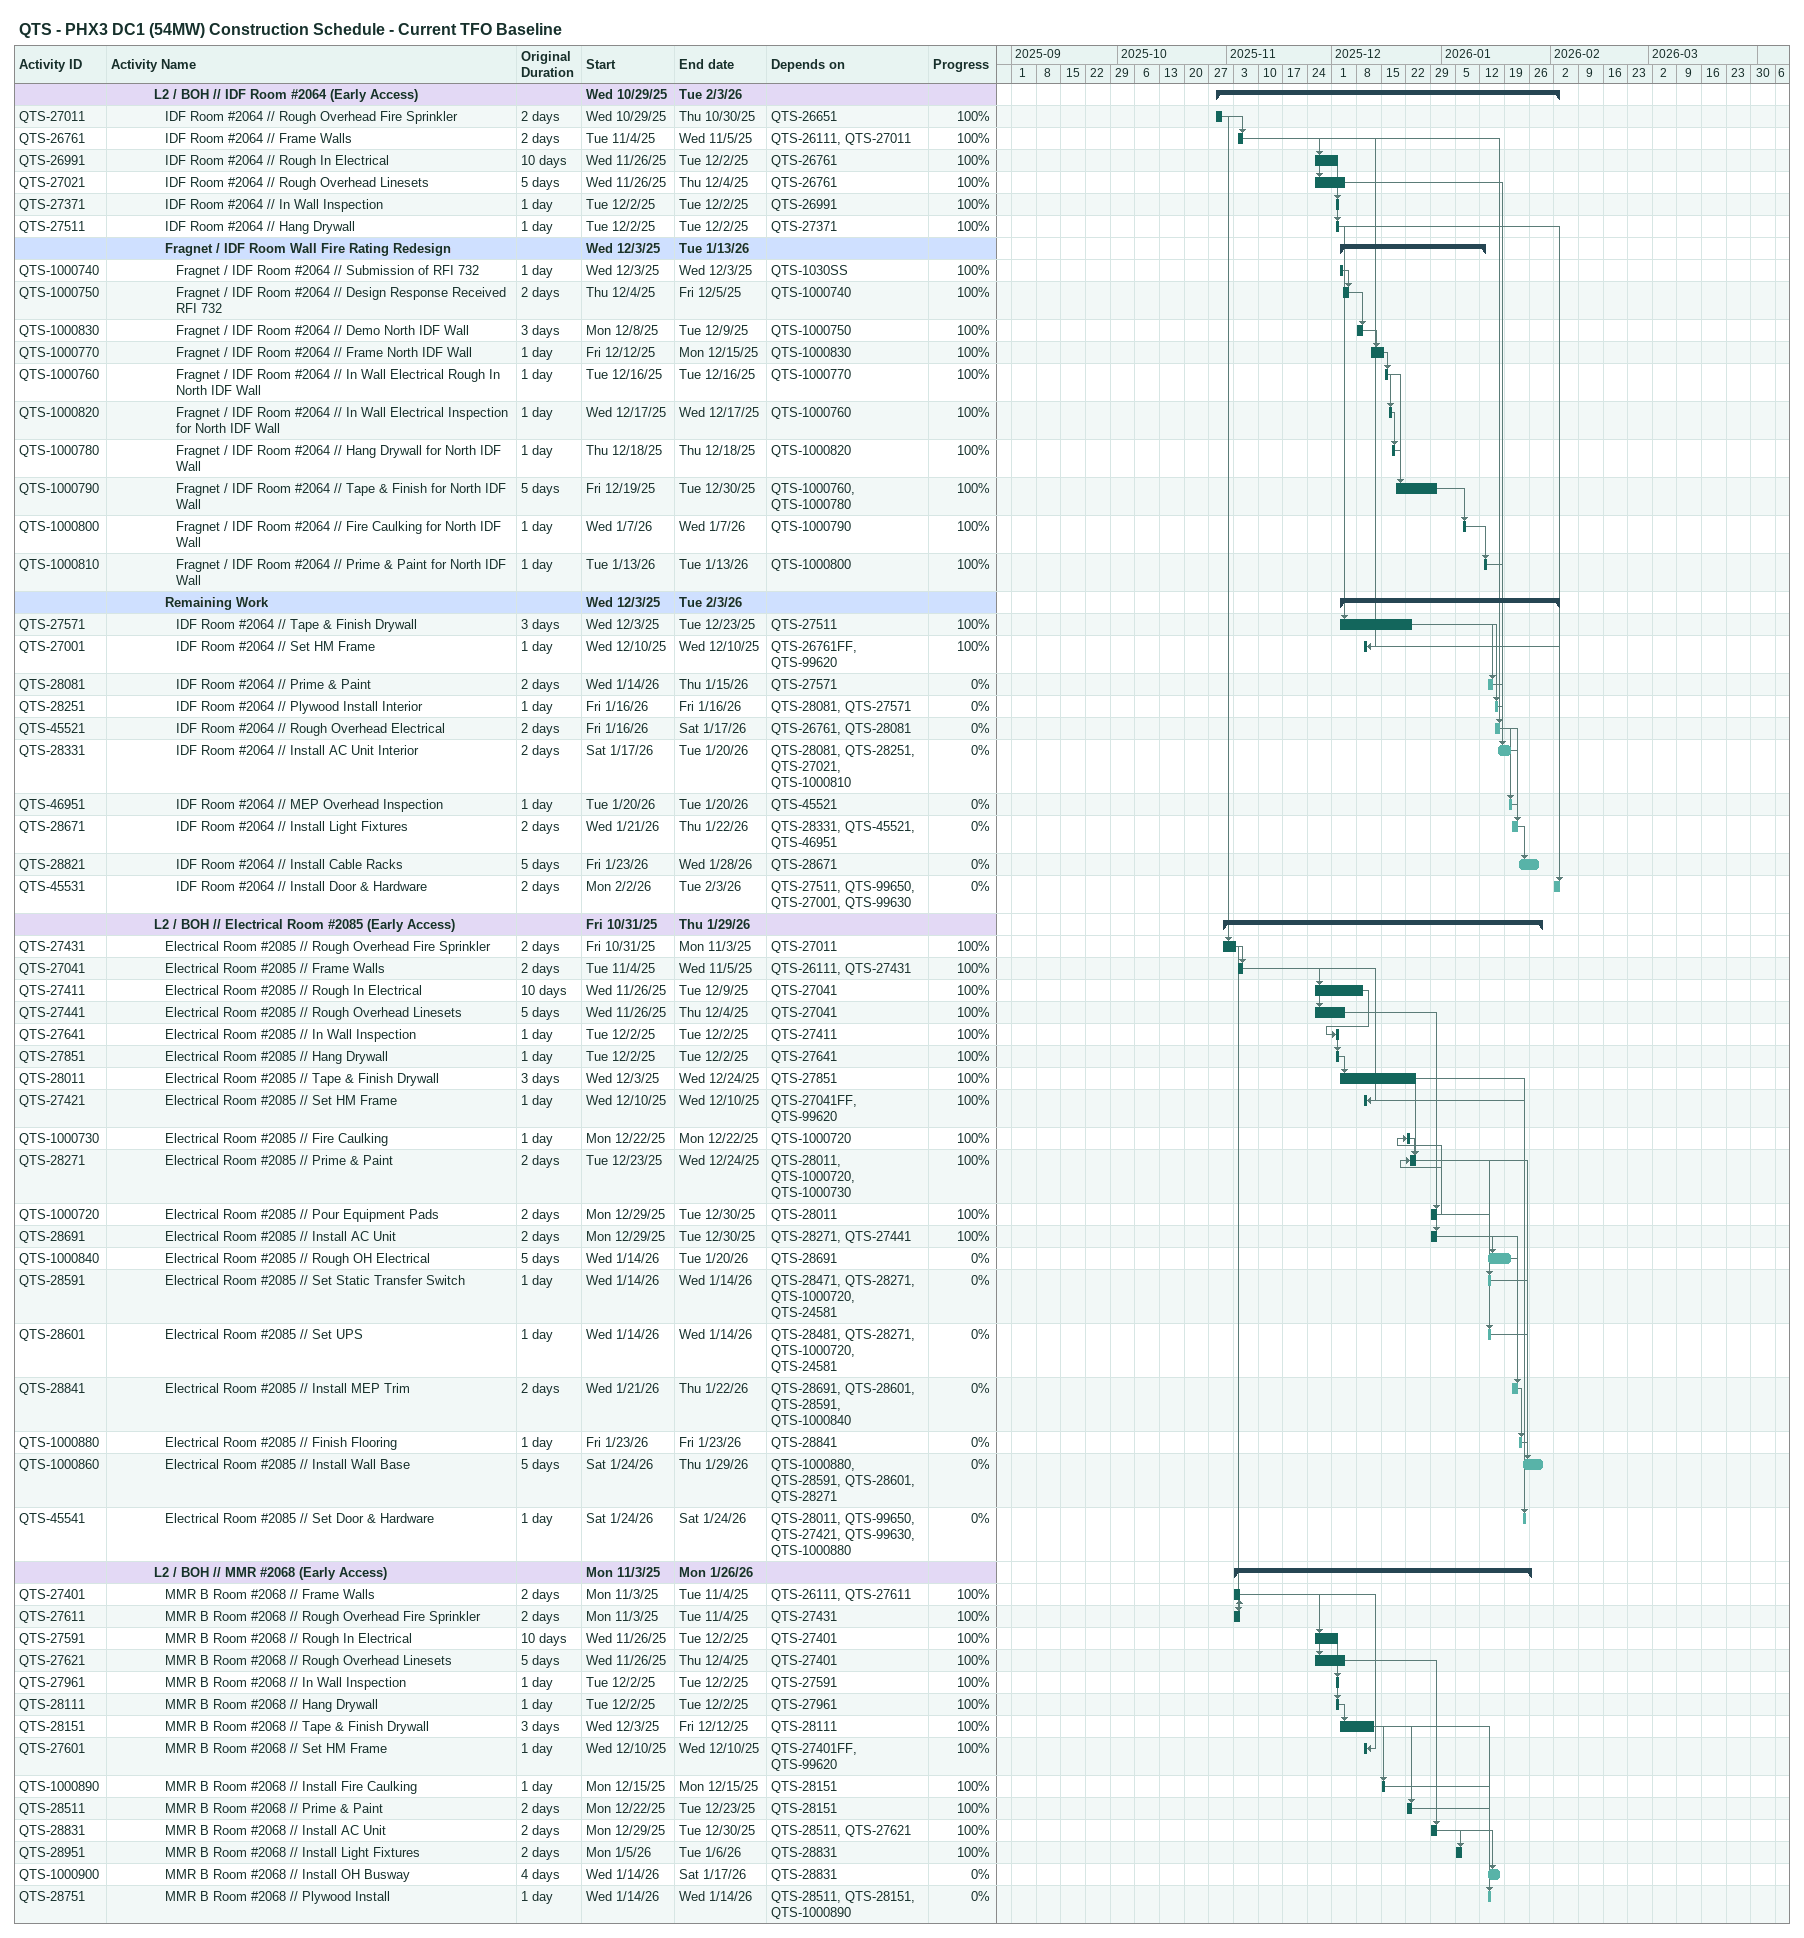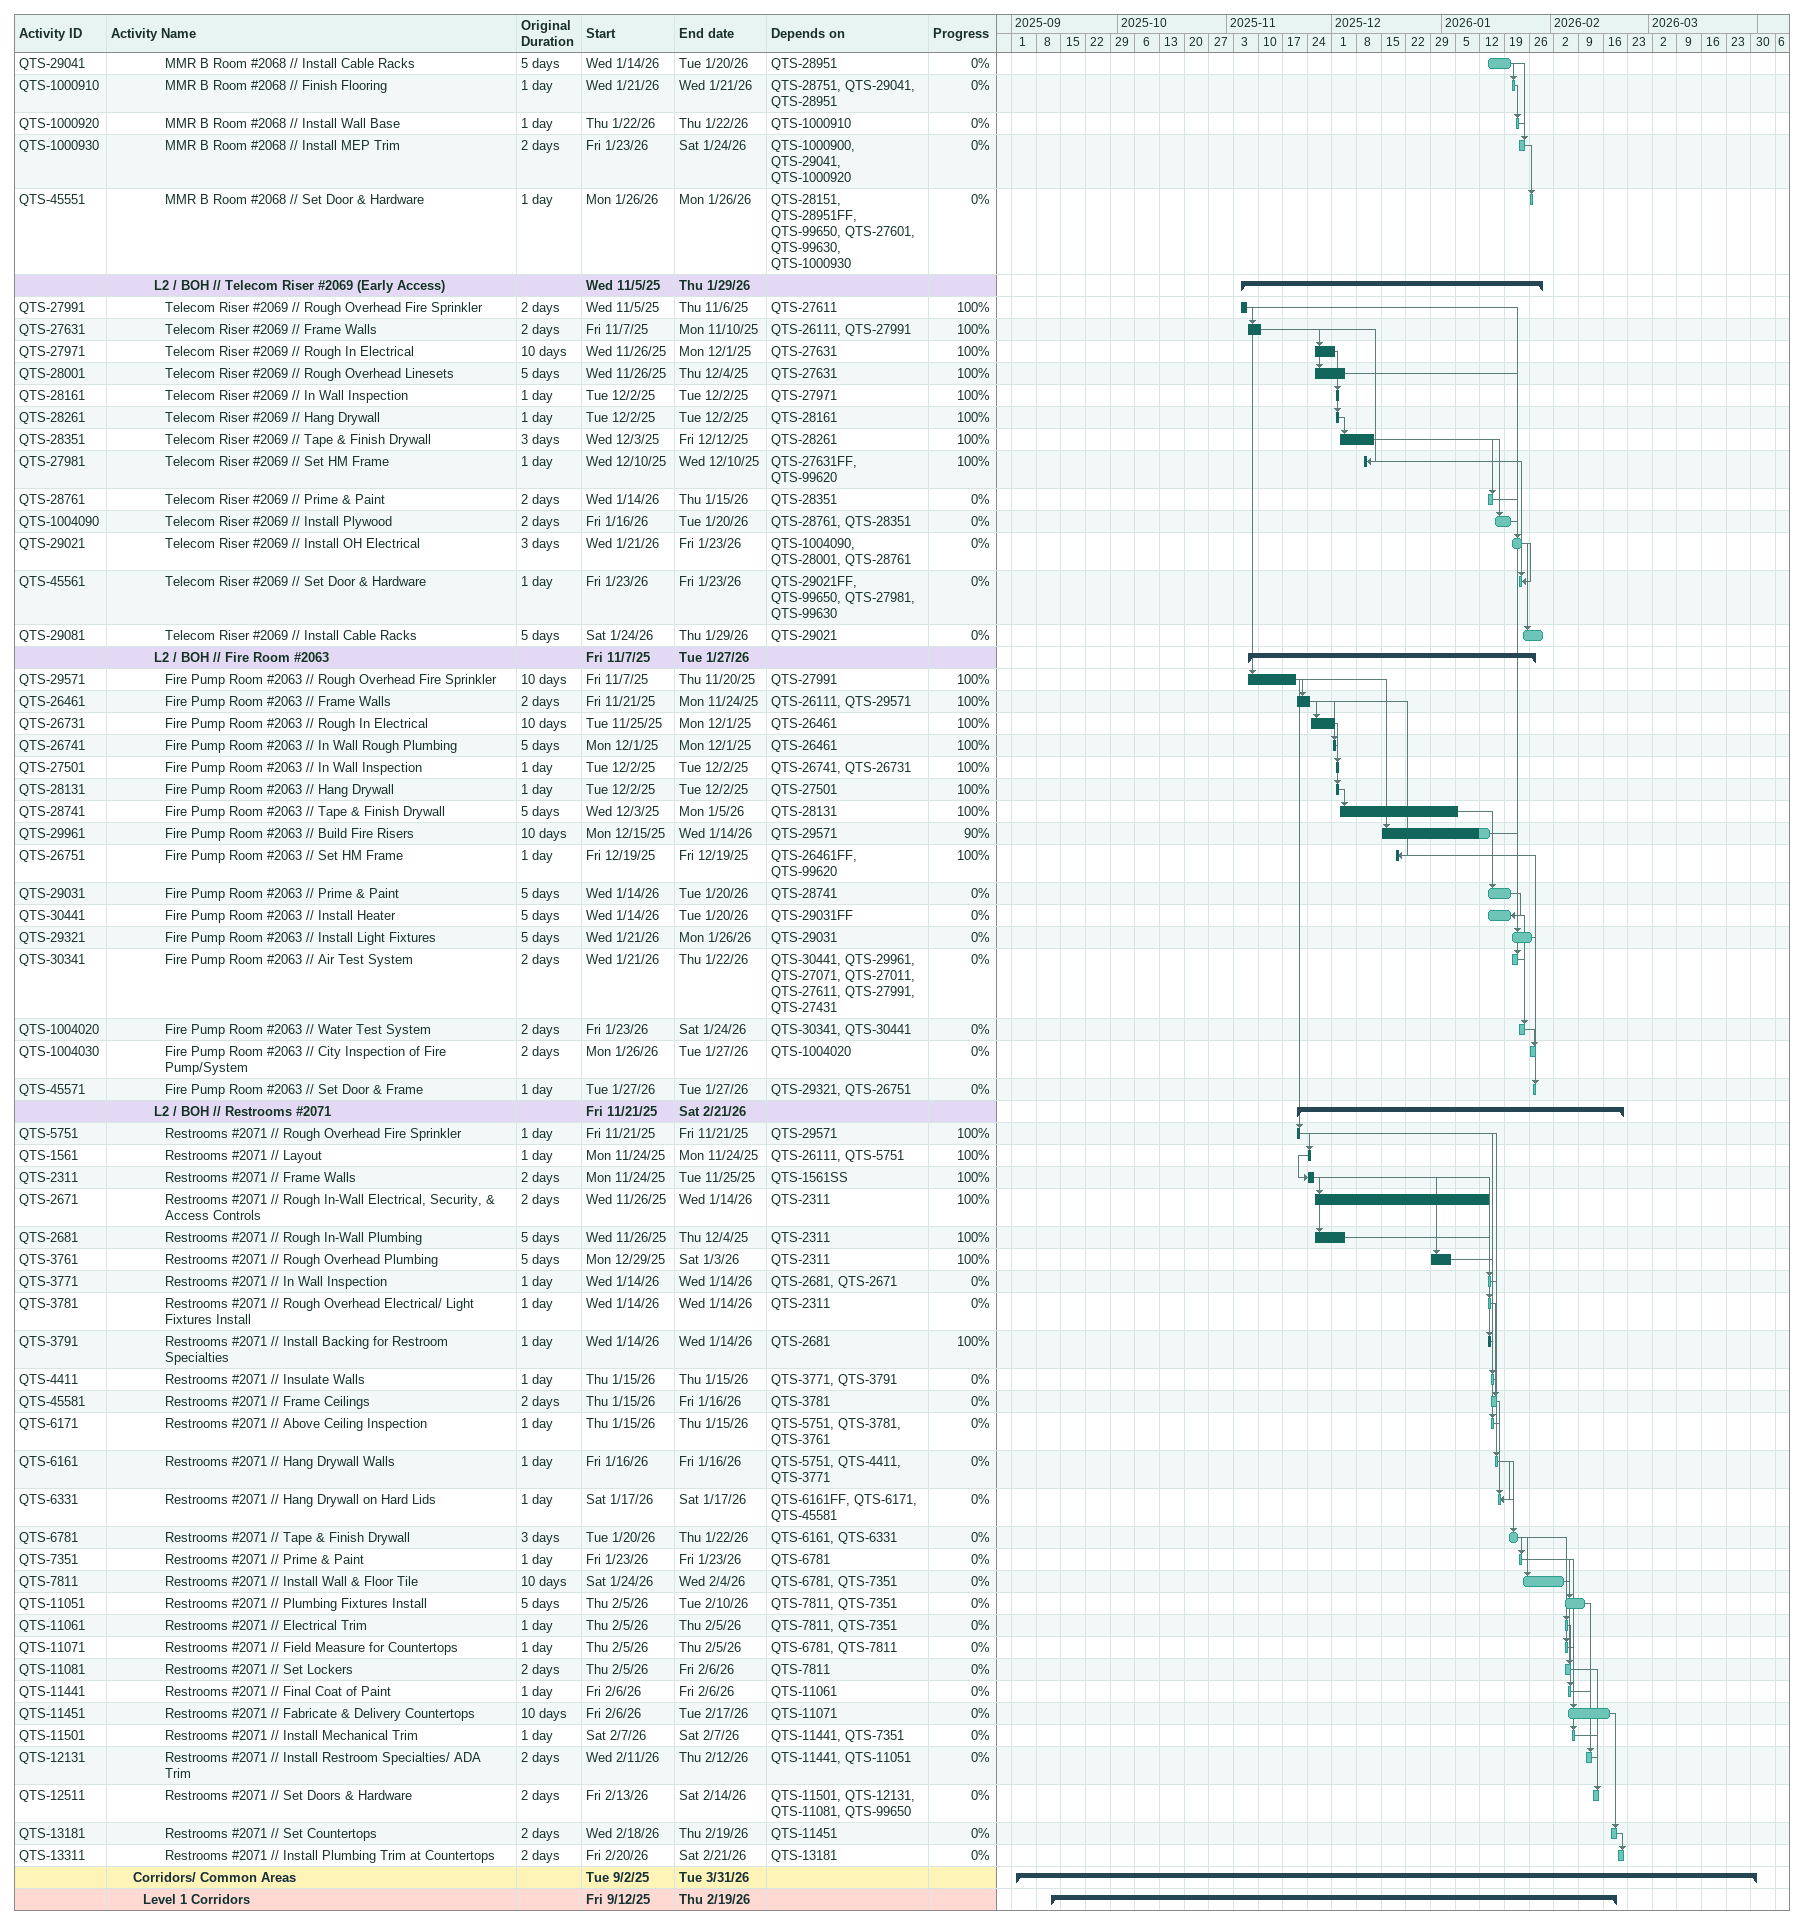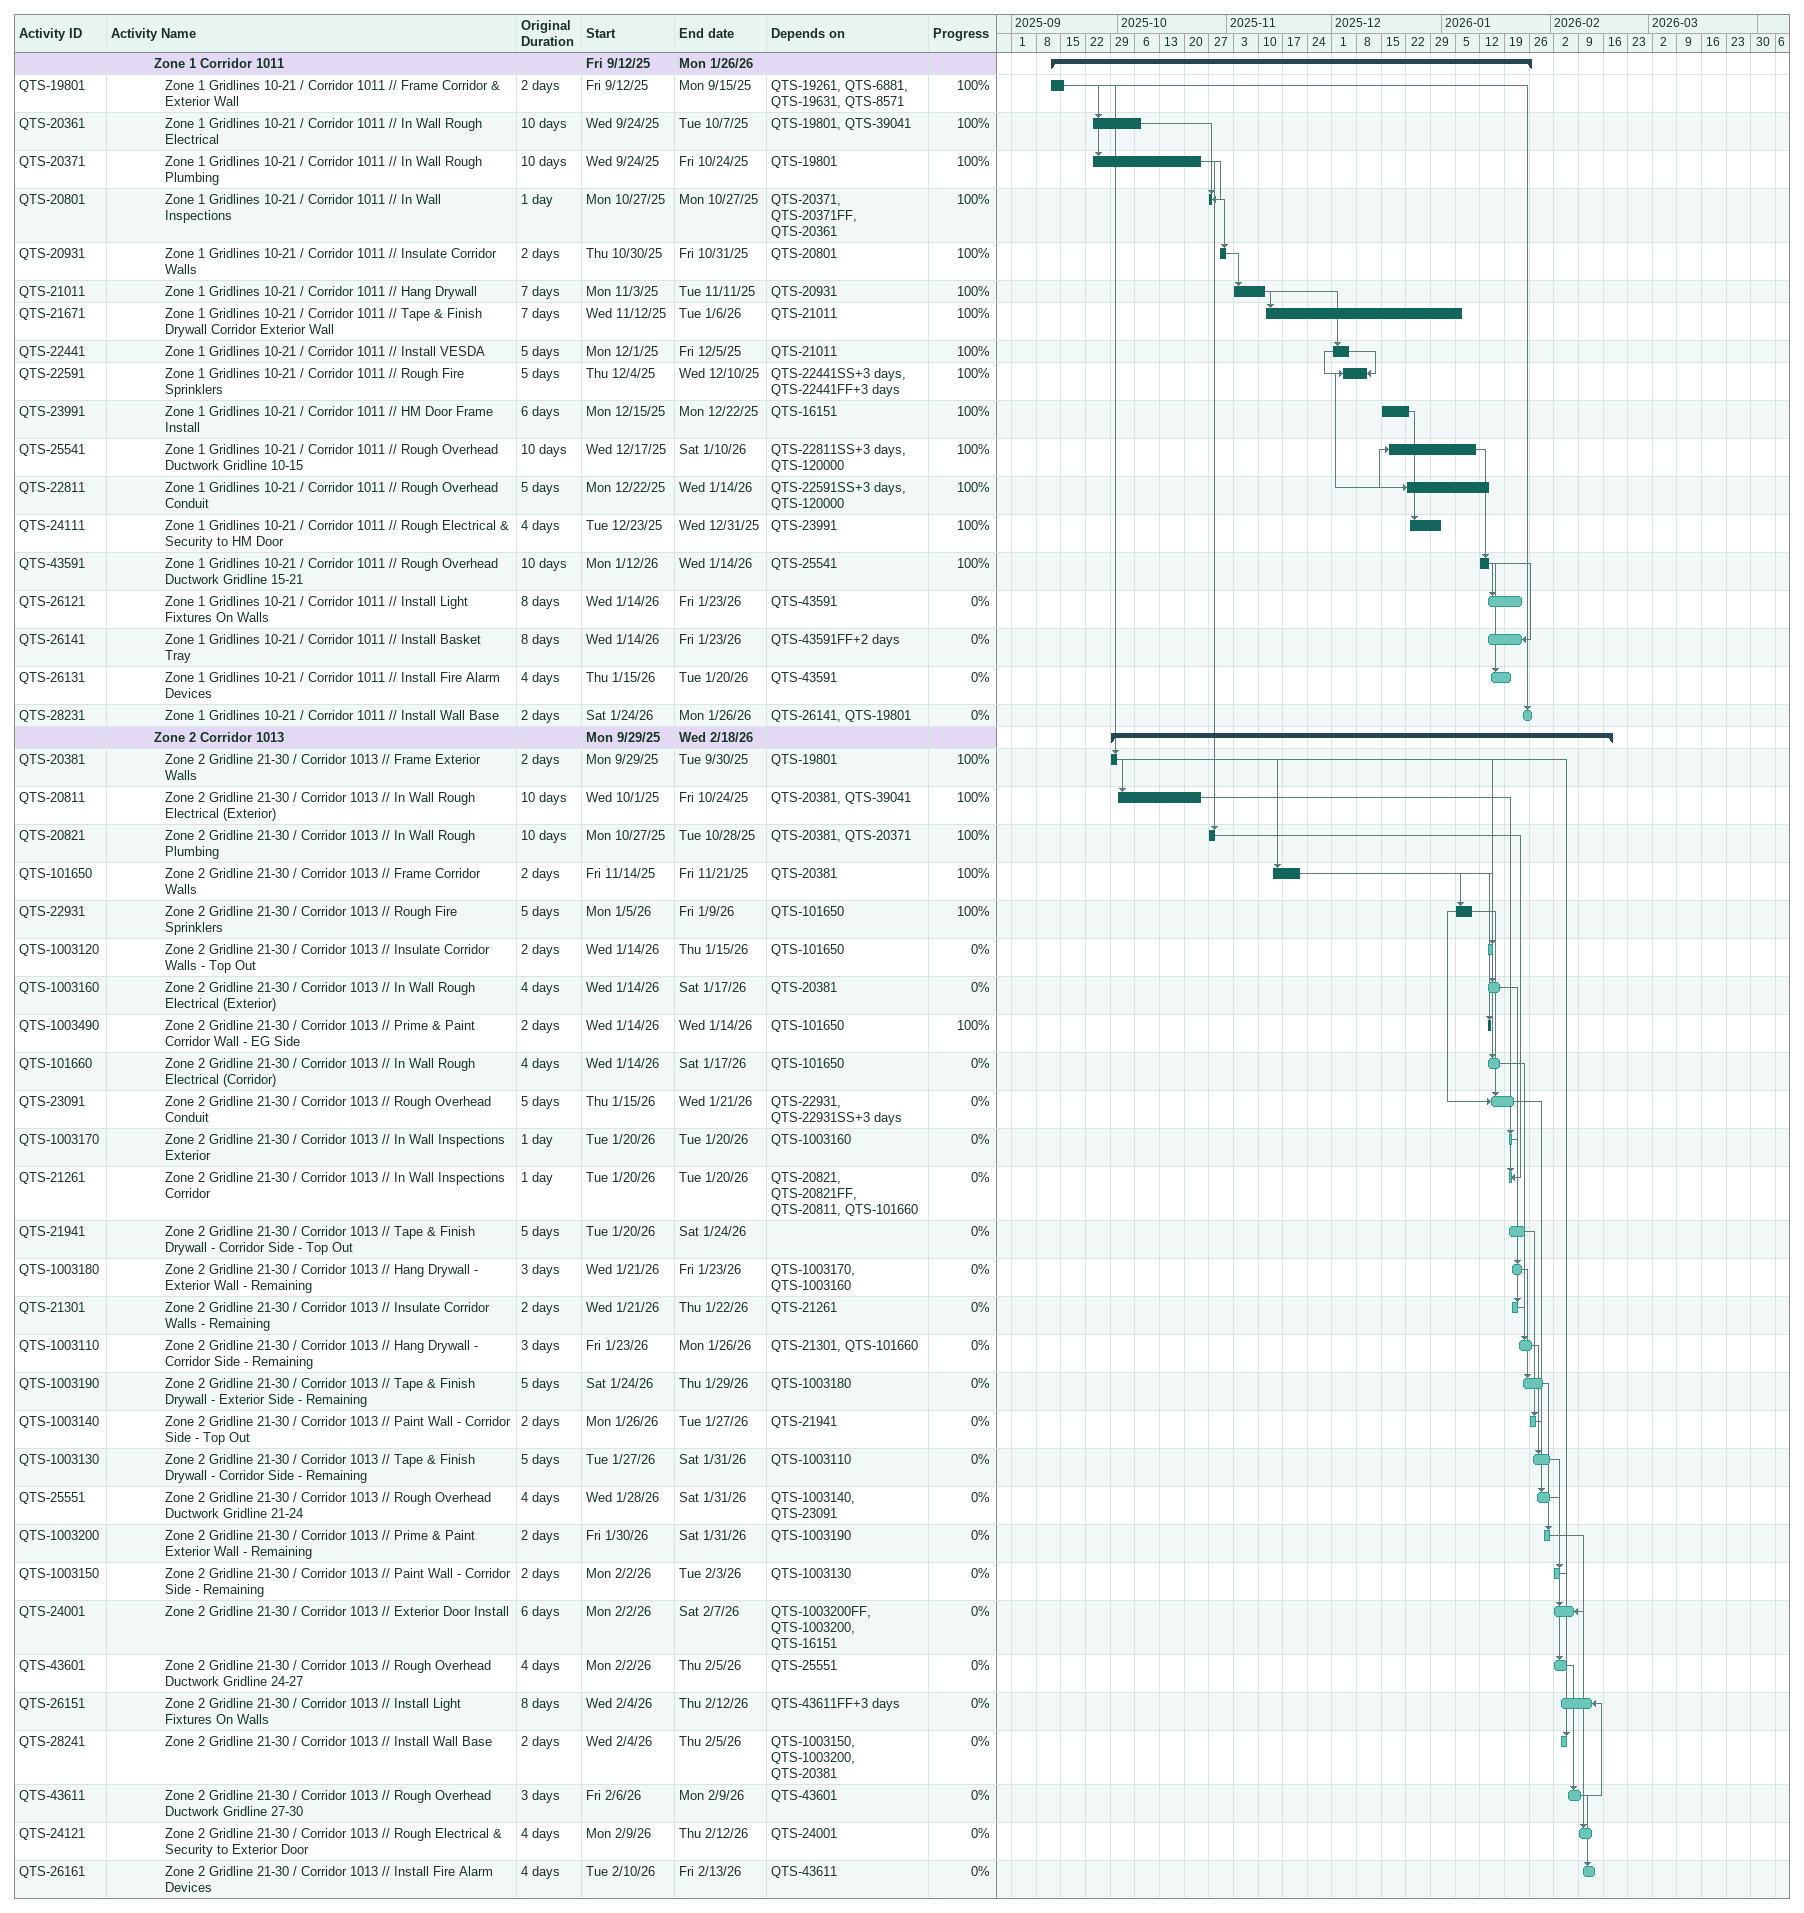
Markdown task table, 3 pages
QTS - PHX3 DC1 (54MW) Construction Schedule - Current TFO Baseline

| ID | Level | Task | Original duration | Start | Finish | Predecessors | % complete |
|---|---|---|---|---|---|---|---|
|  | 5 | **L2 / BOH // IDF Room #2064 (Early Access)** |  | 2025-10-29 | 2026-02-03 |  |  |
| QTS-27011 | 6 | IDF Room #2064 // Rough Overhead Fire Sprinkler | 2d | 2025-10-29 | 2025-10-30 | QTS-26651 | 100 |
| QTS-26761 | 6 | IDF Room #2064 // Frame Walls | 2d | 2025-11-04 | 2025-11-05 | QTS-26111, QTS-27011 | 100 |
| QTS-26991 | 6 | IDF Room #2064 // Rough In Electrical | 10d | 2025-11-26 | 2025-12-02 | QTS-26761 | 100 |
| QTS-27021 | 6 | IDF Room #2064 // Rough Overhead Linesets | 5d | 2025-11-26 | 2025-12-04 | QTS-26761 | 100 |
| QTS-27371 | 6 | IDF Room #2064 // In Wall Inspection | 1d | 2025-12-02 | 2025-12-02 | QTS-26991 | 100 |
| QTS-27511 | 6 | IDF Room #2064 // Hang Drywall | 1d | 2025-12-02 | 2025-12-02 | QTS-27371 | 100 |
|  | 6 | **Fragnet / IDF Room Wall Fire Rating Redesign** |  | 2025-12-03 | 2026-01-13 |  |  |
| QTS-1000740 | 7 | Fragnet / IDF Room #2064 // Submission of RFI 732 | 1d | 2025-12-03 | 2025-12-03 | QTS-1030SS | 100 |
| QTS-1000750 | 7 | Fragnet / IDF Room #2064 // Design Response Received RFI 732 | 2d | 2025-12-04 | 2025-12-05 | QTS-1000740 | 100 |
| QTS-1000830 | 7 | Fragnet / IDF Room #2064 // Demo North IDF Wall | 3d | 2025-12-08 | 2025-12-09 | QTS-1000750 | 100 |
| QTS-1000770 | 7 | Fragnet / IDF Room #2064 // Frame North IDF Wall | 1d | 2025-12-12 | 2025-12-15 | QTS-1000830 | 100 |
| QTS-1000760 | 7 | Fragnet / IDF Room #2064 // In Wall Electrical Rough In North IDF Wall | 1d | 2025-12-16 | 2025-12-16 | QTS-1000770 | 100 |
| QTS-1000820 | 7 | Fragnet / IDF Room #2064 // In Wall Electrical Inspection for North IDF Wall | 1d | 2025-12-17 | 2025-12-17 | QTS-1000760 | 100 |
| QTS-1000780 | 7 | Fragnet / IDF Room #2064 // Hang Drywall for North IDF Wall | 1d | 2025-12-18 | 2025-12-18 | QTS-1000820 | 100 |
| QTS-1000790 | 7 | Fragnet / IDF Room #2064 // Tape & Finish for North IDF Wall | 5d | 2025-12-19 | 2025-12-30 | QTS-1000760, QTS-1000780 | 100 |
| QTS-1000800 | 7 | Fragnet / IDF Room #2064 // Fire Caulking for North IDF Wall | 1d | 2026-01-07 | 2026-01-07 | QTS-1000790 | 100 |
| QTS-1000810 | 7 | Fragnet / IDF Room #2064 // Prime & Paint for North IDF Wall | 1d | 2026-01-13 | 2026-01-13 | QTS-1000800 | 100 |
|  | 6 | **Remaining Work** |  | 2025-12-03 | 2026-02-03 |  |  |
| QTS-27571 | 7 | IDF Room #2064 // Tape & Finish Drywall | 3d | 2025-12-03 | 2025-12-23 | QTS-27511 | 100 |
| QTS-27001 | 7 | IDF Room #2064 // Set HM Frame | 1d | 2025-12-10 | 2025-12-10 | QTS-26761FF, QTS-99620 | 100 |
| QTS-28081 | 7 | IDF Room #2064 // Prime & Paint | 2d | 2026-01-14 | 2026-01-15 | QTS-27571 | 0 |
| QTS-28251 | 7 | IDF Room #2064 // Plywood Install Interior | 1d | 2026-01-16 | 2026-01-16 | QTS-28081, QTS-27571 | 0 |
| QTS-45521 | 7 | IDF Room #2064 // Rough Overhead Electrical | 2d | 2026-01-16 | 2026-01-17 | QTS-26761, QTS-28081 | 0 |
| QTS-28331 | 7 | IDF Room #2064 // Install AC Unit Interior | 2d | 2026-01-17 | 2026-01-20 | QTS-28081, QTS-28251, QTS-27021, QTS-1000810 | 0 |
| QTS-46951 | 7 | IDF Room #2064 // MEP Overhead Inspection | 1d | 2026-01-20 | 2026-01-20 | QTS-45521 | 0 |
| QTS-28671 | 7 | IDF Room #2064 // Install Light Fixtures | 2d | 2026-01-21 | 2026-01-22 | QTS-28331, QTS-45521, QTS-46951 | 0 |
| QTS-28821 | 7 | IDF Room #2064 // Install Cable Racks | 5d | 2026-01-23 | 2026-01-28 | QTS-28671 | 0 |
| QTS-45531 | 7 | IDF Room #2064 // Install Door & Hardware | 2d | 2026-02-02 | 2026-02-03 | QTS-27511, QTS-99650, QTS-27001, QTS-99630 | 0 |
|  | 5 | **L2 / BOH // Electrical Room #2085 (Early Access)** |  | 2025-10-31 | 2026-01-29 |  |  |
| QTS-27431 | 6 | Electrical Room #2085 // Rough Overhead Fire Sprinkler | 2d | 2025-10-31 | 2025-11-03 | QTS-27011 | 100 |
| QTS-27041 | 6 | Electrical Room #2085 // Frame Walls | 2d | 2025-11-04 | 2025-11-05 | QTS-26111, QTS-27431 | 100 |
| QTS-27411 | 6 | Electrical Room #2085 // Rough In Electrical | 10d | 2025-11-26 | 2025-12-09 | QTS-27041 | 100 |
| QTS-27441 | 6 | Electrical Room #2085 // Rough Overhead Linesets | 5d | 2025-11-26 | 2025-12-04 | QTS-27041 | 100 |
| QTS-27641 | 6 | Electrical Room #2085 // In Wall Inspection | 1d | 2025-12-02 | 2025-12-02 | QTS-27411 | 100 |
| QTS-27851 | 6 | Electrical Room #2085 // Hang Drywall | 1d | 2025-12-02 | 2025-12-02 | QTS-27641 | 100 |
| QTS-28011 | 6 | Electrical Room #2085 // Tape & Finish Drywall | 3d | 2025-12-03 | 2025-12-24 | QTS-27851 | 100 |
| QTS-27421 | 6 | Electrical Room #2085 // Set HM Frame | 1d | 2025-12-10 | 2025-12-10 | QTS-27041FF, QTS-99620 | 100 |
| QTS-1000730 | 6 | Electrical Room #2085 // Fire Caulking | 1d | 2025-12-22 | 2025-12-22 | QTS-1000720 | 100 |
| QTS-28271 | 6 | Electrical Room #2085 // Prime & Paint | 2d | 2025-12-23 | 2025-12-24 | QTS-28011, QTS-1000720, QTS-1000730 | 100 |
| QTS-1000720 | 6 | Electrical Room #2085 // Pour Equipment Pads | 2d | 2025-12-29 | 2025-12-30 | QTS-28011 | 100 |
| QTS-28691 | 6 | Electrical Room #2085 // Install AC Unit | 2d | 2025-12-29 | 2025-12-30 | QTS-28271, QTS-27441 | 100 |
| QTS-1000840 | 6 | Electrical Room #2085 // Rough OH Electrical | 5d | 2026-01-14 | 2026-01-20 | QTS-28691 | 0 |
| QTS-28591 | 6 | Electrical Room #2085 // Set Static Transfer Switch | 1d | 2026-01-14 | 2026-01-14 | QTS-28471, QTS-28271, QTS-1000720, QTS-24581 | 0 |
| QTS-28601 | 6 | Electrical Room #2085 // Set UPS | 1d | 2026-01-14 | 2026-01-14 | QTS-28481, QTS-28271, QTS-1000720, QTS-24581 | 0 |
| QTS-28841 | 6 | Electrical Room #2085 // Install MEP Trim | 2d | 2026-01-21 | 2026-01-22 | QTS-28691, QTS-28601, QTS-28591, QTS-1000840 | 0 |
| QTS-1000880 | 6 | Electrical Room #2085 // Finish Flooring | 1d | 2026-01-23 | 2026-01-23 | QTS-28841 | 0 |
| QTS-1000860 | 6 | Electrical Room #2085 // Install Wall Base | 5d | 2026-01-24 | 2026-01-29 | QTS-1000880, QTS-28591, QTS-28601, QTS-28271 | 0 |
| QTS-45541 | 6 | Electrical Room #2085 // Set Door & Hardware | 1d | 2026-01-24 | 2026-01-24 | QTS-28011, QTS-99650, QTS-27421, QTS-99630, QTS-1000880 | 0 |
|  | 5 | **L2 / BOH // MMR #2068 (Early Access)** |  | 2025-11-03 | 2026-01-26 |  |  |
| QTS-27401 | 6 | MMR B Room #2068 // Frame Walls | 2d | 2025-11-03 | 2025-11-04 | QTS-26111, QTS-27611 | 100 |
| QTS-27611 | 6 | MMR B Room #2068 // Rough Overhead Fire Sprinkler | 2d | 2025-11-03 | 2025-11-04 | QTS-27431 | 100 |
| QTS-27591 | 6 | MMR B Room #2068 // Rough In Electrical | 10d | 2025-11-26 | 2025-12-02 | QTS-27401 | 100 |
| QTS-27621 | 6 | MMR B Room #2068 // Rough Overhead Linesets | 5d | 2025-11-26 | 2025-12-04 | QTS-27401 | 100 |
| QTS-27961 | 6 | MMR B Room #2068 // In Wall Inspection | 1d | 2025-12-02 | 2025-12-02 | QTS-27591 | 100 |
| QTS-28111 | 6 | MMR B Room #2068 // Hang Drywall | 1d | 2025-12-02 | 2025-12-02 | QTS-27961 | 100 |
| QTS-28151 | 6 | MMR B Room #2068 // Tape & Finish Drywall | 3d | 2025-12-03 | 2025-12-12 | QTS-28111 | 100 |
| QTS-27601 | 6 | MMR B Room #2068 // Set HM Frame | 1d | 2025-12-10 | 2025-12-10 | QTS-27401FF, QTS-99620 | 100 |
| QTS-1000890 | 6 | MMR B Room #2068 // Install Fire Caulking | 1d | 2025-12-15 | 2025-12-15 | QTS-28151 | 100 |
| QTS-28511 | 6 | MMR B Room #2068 // Prime & Paint | 2d | 2025-12-22 | 2025-12-23 | QTS-28151 | 100 |
| QTS-28831 | 6 | MMR B Room #2068 // Install AC Unit | 2d | 2025-12-29 | 2025-12-30 | QTS-28511, QTS-27621 | 100 |
| QTS-28951 | 6 | MMR B Room #2068 // Install Light Fixtures | 2d | 2026-01-05 | 2026-01-06 | QTS-28831 | 100 |
| QTS-1000900 | 6 | MMR B Room #2068 // Install OH Busway | 4d | 2026-01-14 | 2026-01-17 | QTS-28831 | 0 |
| QTS-28751 | 6 | MMR B Room #2068 // Plywood Install | 1d | 2026-01-14 | 2026-01-14 | QTS-28511, QTS-28151, QTS-1000890 | 0 |
| QTS-29041 | 6 | MMR B Room #2068 // Install Cable Racks | 5d | 2026-01-14 | 2026-01-20 | QTS-28951 | 0 |
| QTS-1000910 | 6 | MMR B Room #2068 // Finish Flooring | 1d | 2026-01-21 | 2026-01-21 | QTS-28751, QTS-29041, QTS-28951 | 0 |
| QTS-1000920 | 6 | MMR B Room #2068 // Install Wall Base | 1d | 2026-01-22 | 2026-01-22 | QTS-1000910 | 0 |
| QTS-1000930 | 6 | MMR B Room #2068 // Install MEP Trim | 2d | 2026-01-23 | 2026-01-24 | QTS-1000900, QTS-29041, QTS-1000920 | 0 |
| QTS-45551 | 6 | MMR B Room #2068 // Set Door & Hardware | 1d | 2026-01-26 | 2026-01-26 | QTS-28151, QTS-28951FF, QTS-99650, QTS-27601, QTS-99630, QTS-1000930 | 0 |
|  | 5 | **L2 / BOH // Telecom Riser #2069 (Early Access)** |  | 2025-11-05 | 2026-01-29 |  |  |
| QTS-27991 | 6 | Telecom Riser #2069 // Rough Overhead Fire Sprinkler | 2d | 2025-11-05 | 2025-11-06 | QTS-27611 | 100 |
| QTS-27631 | 6 | Telecom Riser #2069 // Frame Walls | 2d | 2025-11-07 | 2025-11-10 | QTS-26111, QTS-27991 | 100 |
| QTS-27971 | 6 | Telecom Riser #2069 // Rough In Electrical | 10d | 2025-11-26 | 2025-12-01 | QTS-27631 | 100 |
| QTS-28001 | 6 | Telecom Riser #2069 // Rough Overhead Linesets | 5d | 2025-11-26 | 2025-12-04 | QTS-27631 | 100 |
| QTS-28161 | 6 | Telecom Riser #2069 // In Wall Inspection | 1d | 2025-12-02 | 2025-12-02 | QTS-27971 | 100 |
| QTS-28261 | 6 | Telecom Riser #2069 // Hang Drywall | 1d | 2025-12-02 | 2025-12-02 | QTS-28161 | 100 |
| QTS-28351 | 6 | Telecom Riser #2069 // Tape & Finish Drywall | 3d | 2025-12-03 | 2025-12-12 | QTS-28261 | 100 |
| QTS-27981 | 6 | Telecom Riser #2069 // Set HM Frame | 1d | 2025-12-10 | 2025-12-10 | QTS-27631FF, QTS-99620 | 100 |
| QTS-28761 | 6 | Telecom Riser #2069 // Prime & Paint | 2d | 2026-01-14 | 2026-01-15 | QTS-28351 | 0 |
| QTS-1004090 | 6 | Telecom Riser #2069 // Install Plywood | 2d | 2026-01-16 | 2026-01-20 | QTS-28761, QTS-28351 | 0 |
| QTS-29021 | 6 | Telecom Riser #2069 // Install OH Electrical | 3d | 2026-01-21 | 2026-01-23 | QTS-1004090, QTS-28001, QTS-28761 | 0 |
| QTS-45561 | 6 | Telecom Riser #2069 // Set Door & Hardware | 1d | 2026-01-23 | 2026-01-23 | QTS-29021FF, QTS-99650, QTS-27981, QTS-99630 | 0 |
| QTS-29081 | 6 | Telecom Riser #2069 // Install Cable Racks | 5d | 2026-01-24 | 2026-01-29 | QTS-29021 | 0 |
|  | 5 | **L2 / BOH // Fire Room #2063** |  | 2025-11-07 | 2026-01-27 |  |  |
| QTS-29571 | 6 | Fire Pump Room #2063 // Rough Overhead Fire Sprinkler | 10d | 2025-11-07 | 2025-11-20 | QTS-27991 | 100 |
| QTS-26461 | 6 | Fire Pump Room #2063 // Frame Walls | 2d | 2025-11-21 | 2025-11-24 | QTS-26111, QTS-29571 | 100 |
| QTS-26731 | 6 | Fire Pump Room #2063 // Rough In Electrical | 10d | 2025-11-25 | 2025-12-01 | QTS-26461 | 100 |
| QTS-26741 | 6 | Fire Pump Room #2063 // In Wall Rough Plumbing | 5d | 2025-12-01 | 2025-12-01 | QTS-26461 | 100 |
| QTS-27501 | 6 | Fire Pump Room #2063 // In Wall Inspection | 1d | 2025-12-02 | 2025-12-02 | QTS-26741, QTS-26731 | 100 |
| QTS-28131 | 6 | Fire Pump Room #2063 // Hang Drywall | 1d | 2025-12-02 | 2025-12-02 | QTS-27501 | 100 |
| QTS-28741 | 6 | Fire Pump Room #2063 // Tape & Finish Drywall | 5d | 2025-12-03 | 2026-01-05 | QTS-28131 | 100 |
| QTS-29961 | 6 | Fire Pump Room #2063 // Build Fire Risers | 10d | 2025-12-15 | 2026-01-14 | QTS-29571 | 90 |
| QTS-26751 | 6 | Fire Pump Room #2063 // Set HM Frame | 1d | 2025-12-19 | 2025-12-19 | QTS-26461FF, QTS-99620 | 100 |
| QTS-29031 | 6 | Fire Pump Room #2063 // Prime & Paint | 5d | 2026-01-14 | 2026-01-20 | QTS-28741 | 0 |
| QTS-30441 | 6 | Fire Pump Room #2063 // Install Heater | 5d | 2026-01-14 | 2026-01-20 | QTS-29031FF | 0 |
| QTS-29321 | 6 | Fire Pump Room #2063 // Install Light Fixtures | 5d | 2026-01-21 | 2026-01-26 | QTS-29031 | 0 |
| QTS-30341 | 6 | Fire Pump Room #2063 // Air Test System | 2d | 2026-01-21 | 2026-01-22 | QTS-30441, QTS-29961, QTS-27071, QTS-27011, QTS-27611, QTS-27991, QTS-27431 | 0 |
| QTS-1004020 | 6 | Fire Pump Room #2063 // Water Test System | 2d | 2026-01-23 | 2026-01-24 | QTS-30341, QTS-30441 | 0 |
| QTS-1004030 | 6 | Fire Pump Room #2063 // City Inspection of Fire Pump/System | 2d | 2026-01-26 | 2026-01-27 | QTS-1004020 | 0 |
| QTS-45571 | 6 | Fire Pump Room #2063 // Set Door & Frame | 1d | 2026-01-27 | 2026-01-27 | QTS-29321, QTS-26751 | 0 |
|  | 5 | **L2 / BOH // Restrooms #2071** |  | 2025-11-21 | 2026-02-21 |  |  |
| QTS-5751 | 6 | Restrooms #2071 // Rough Overhead Fire Sprinkler | 1d | 2025-11-21 | 2025-11-21 | QTS-29571 | 100 |
| QTS-1561 | 6 | Restrooms #2071 // Layout | 1d | 2025-11-24 | 2025-11-24 | QTS-26111, QTS-5751 | 100 |
| QTS-2311 | 6 | Restrooms #2071 // Frame Walls | 2d | 2025-11-24 | 2025-11-25 | QTS-1561SS | 100 |
| QTS-2671 | 6 | Restrooms #2071 // Rough In-Wall Electrical, Security, & Access Controls | 2d | 2025-11-26 | 2026-01-14 | QTS-2311 | 100 |
| QTS-2681 | 6 | Restrooms #2071 // Rough In-Wall Plumbing | 5d | 2025-11-26 | 2025-12-04 | QTS-2311 | 100 |
| QTS-3761 | 6 | Restrooms #2071 // Rough Overhead Plumbing | 5d | 2025-12-29 | 2026-01-03 | QTS-2311 | 100 |
| QTS-3771 | 6 | Restrooms #2071 // In Wall Inspection | 1d | 2026-01-14 | 2026-01-14 | QTS-2681, QTS-2671 | 0 |
| QTS-3781 | 6 | Restrooms #2071 // Rough Overhead Electrical/ Light Fixtures Install | 1d | 2026-01-14 | 2026-01-14 | QTS-2311 | 0 |
| QTS-3791 | 6 | Restrooms #2071 // Install Backing for Restroom Specialties | 1d | 2026-01-14 | 2026-01-14 | QTS-2681 | 100 |
| QTS-4411 | 6 | Restrooms #2071 // Insulate Walls | 1d | 2026-01-15 | 2026-01-15 | QTS-3771, QTS-3791 | 0 |
| QTS-45581 | 6 | Restrooms #2071 // Frame Ceilings | 2d | 2026-01-15 | 2026-01-16 | QTS-3781 | 0 |
| QTS-6171 | 6 | Restrooms #2071 // Above Ceiling Inspection | 1d | 2026-01-15 | 2026-01-15 | QTS-5751, QTS-3781, QTS-3761 | 0 |
| QTS-6161 | 6 | Restrooms #2071 // Hang Drywall Walls | 1d | 2026-01-16 | 2026-01-16 | QTS-5751, QTS-4411, QTS-3771 | 0 |
| QTS-6331 | 6 | Restrooms #2071 // Hang Drywall on Hard Lids | 1d | 2026-01-17 | 2026-01-17 | QTS-6161FF, QTS-6171, QTS-45581 | 0 |
| QTS-6781 | 6 | Restrooms #2071 // Tape & Finish Drywall | 3d | 2026-01-20 | 2026-01-22 | QTS-6161, QTS-6331 | 0 |
| QTS-7351 | 6 | Restrooms #2071 // Prime & Paint | 1d | 2026-01-23 | 2026-01-23 | QTS-6781 | 0 |
| QTS-7811 | 6 | Restrooms #2071 // Install Wall & Floor Tile | 10d | 2026-01-24 | 2026-02-04 | QTS-6781, QTS-7351 | 0 |
| QTS-11051 | 6 | Restrooms #2071 // Plumbing Fixtures Install | 5d | 2026-02-05 | 2026-02-10 | QTS-7811, QTS-7351 | 0 |
| QTS-11061 | 6 | Restrooms #2071 // Electrical Trim | 1d | 2026-02-05 | 2026-02-05 | QTS-7811, QTS-7351 | 0 |
| QTS-11071 | 6 | Restrooms #2071 // Field Measure for Countertops | 1d | 2026-02-05 | 2026-02-05 | QTS-6781, QTS-7811 | 0 |
| QTS-11081 | 6 | Restrooms #2071 // Set Lockers | 2d | 2026-02-05 | 2026-02-06 | QTS-7811 | 0 |
| QTS-11441 | 6 | Restrooms #2071 // Final Coat of Paint | 1d | 2026-02-06 | 2026-02-06 | QTS-11061 | 0 |
| QTS-11451 | 6 | Restrooms #2071 // Fabricate & Delivery Countertops | 10d | 2026-02-06 | 2026-02-17 | QTS-11071 | 0 |
| QTS-11501 | 6 | Restrooms #2071 // Install Mechanical Trim | 1d | 2026-02-07 | 2026-02-07 | QTS-11441, QTS-7351 | 0 |
| QTS-12131 | 6 | Restrooms #2071 // Install Restroom Specialties/ ADA Trim | 2d | 2026-02-11 | 2026-02-12 | QTS-11441, QTS-11051 | 0 |
| QTS-12511 | 6 | Restrooms #2071 // Set Doors & Hardware | 2d | 2026-02-13 | 2026-02-14 | QTS-11501, QTS-12131, QTS-11081, QTS-99650 | 0 |
| QTS-13181 | 6 | Restrooms #2071 // Set Countertops | 2d | 2026-02-18 | 2026-02-19 | QTS-11451 | 0 |
| QTS-13311 | 6 | Restrooms #2071 // Install Plumbing Trim at Countertops | 2d | 2026-02-20 | 2026-02-21 | QTS-13181 | 0 |
|  | 3 | **Corridors/ Common Areas** |  | 2025-09-02 | 2026-03-31 |  |  |
|  | 4 | **Level 1 Corridors** |  | 2025-09-12 | 2026-02-19 |  |  |
|  | 5 | **Zone 1 Corridor 1011** |  | 2025-09-12 | 2026-01-26 |  |  |
| QTS-19801 | 6 | Zone 1 Gridlines 10-21 / Corridor 1011 // Frame Corridor & Exterior Wall | 2d | 2025-09-12 | 2025-09-15 | QTS-19261, QTS-6881, QTS-19631, QTS-8571 | 100 |
| QTS-20361 | 6 | Zone 1 Gridlines 10-21 / Corridor 1011 // In Wall Rough Electrical | 10d | 2025-09-24 | 2025-10-07 | QTS-19801, QTS-39041 | 100 |
| QTS-20371 | 6 | Zone 1 Gridlines 10-21 / Corridor 1011 // In Wall Rough Plumbing | 10d | 2025-09-24 | 2025-10-24 | QTS-19801 | 100 |
| QTS-20801 | 6 | Zone 1 Gridlines 10-21 / Corridor 1011 // In Wall Inspections | 1d | 2025-10-27 | 2025-10-27 | QTS-20371, QTS-20371FF, QTS-20361 | 100 |
| QTS-20931 | 6 | Zone 1 Gridlines 10-21 / Corridor 1011 // Insulate Corridor Walls | 2d | 2025-10-30 | 2025-10-31 | QTS-20801 | 100 |
| QTS-21011 | 6 | Zone 1 Gridlines 10-21 / Corridor 1011 // Hang Drywall | 7d | 2025-11-03 | 2025-11-11 | QTS-20931 | 100 |
| QTS-21671 | 6 | Zone 1 Gridlines 10-21 / Corridor 1011 // Tape & Finish Drywall Corridor Exterior Wall | 7d | 2025-11-12 | 2026-01-06 | QTS-21011 | 100 |
| QTS-22441 | 6 | Zone 1 Gridlines 10-21 / Corridor 1011 // Install VESDA | 5d | 2025-12-01 | 2025-12-05 | QTS-21011 | 100 |
| QTS-22591 | 6 | Zone 1 Gridlines 10-21 / Corridor 1011 // Rough Fire Sprinklers | 5d | 2025-12-04 | 2025-12-10 | QTS-22441SS+3d, QTS-22441FF+3d | 100 |
| QTS-23991 | 6 | Zone 1 Gridlines 10-21 / Corridor 1011 // HM Door Frame Install | 6d | 2025-12-15 | 2025-12-22 | QTS-16151 | 100 |
| QTS-25541 | 6 | Zone 1 Gridlines 10-21 / Corridor 1011 // Rough Overhead Ductwork Gridline 10-15 | 10d | 2025-12-17 | 2026-01-10 | QTS-22811SS+3d, QTS-120000 | 100 |
| QTS-22811 | 6 | Zone 1 Gridlines 10-21 / Corridor 1011 // Rough Overhead Conduit | 5d | 2025-12-22 | 2026-01-14 | QTS-22591SS+3d, QTS-120000 | 100 |
| QTS-24111 | 6 | Zone 1 Gridlines 10-21 / Corridor 1011 // Rough Electrical & Security to HM Door | 4d | 2025-12-23 | 2025-12-31 | QTS-23991 | 100 |
| QTS-43591 | 6 | Zone 1 Gridlines 10-21 / Corridor 1011 // Rough Overhead Ductwork Gridline 15-21 | 10d | 2026-01-12 | 2026-01-14 | QTS-25541 | 100 |
| QTS-26121 | 6 | Zone 1 Gridlines 10-21 / Corridor 1011 // Install Light Fixtures On Walls | 8d | 2026-01-14 | 2026-01-23 | QTS-43591 | 0 |
| QTS-26141 | 6 | Zone 1 Gridlines 10-21 / Corridor 1011 // Install Basket Tray | 8d | 2026-01-14 | 2026-01-23 | QTS-43591FF+2d | 0 |
| QTS-26131 | 6 | Zone 1 Gridlines 10-21 / Corridor 1011 // Install Fire Alarm Devices | 4d | 2026-01-15 | 2026-01-20 | QTS-43591 | 0 |
| QTS-28231 | 6 | Zone 1 Gridlines 10-21 / Corridor 1011 // Install Wall Base | 2d | 2026-01-24 | 2026-01-26 | QTS-26141, QTS-19801 | 0 |
|  | 5 | **Zone 2 Corridor 1013** |  | 2025-09-29 | 2026-02-18 |  |  |
| QTS-20381 | 6 | Zone 2 Gridline 21-30 / Corridor 1013 // Frame Exterior Walls | 2d | 2025-09-29 | 2025-09-30 | QTS-19801 | 100 |
| QTS-20811 | 6 | Zone 2 Gridline 21-30 / Corridor 1013 // In Wall Rough Electrical (Exterior) | 10d | 2025-10-01 | 2025-10-24 | QTS-20381, QTS-39041 | 100 |
| QTS-20821 | 6 | Zone 2 Gridline 21-30 / Corridor 1013 // In Wall Rough Plumbing | 10d | 2025-10-27 | 2025-10-28 | QTS-20381, QTS-20371 | 100 |
| QTS-101650 | 6 | Zone 2 Gridline 21-30 / Corridor 1013 // Frame Corridor Walls | 2d | 2025-11-14 | 2025-11-21 | QTS-20381 | 100 |
| QTS-22931 | 6 | Zone 2 Gridline 21-30 / Corridor 1013 // Rough Fire Sprinklers | 5d | 2026-01-05 | 2026-01-09 | QTS-101650 | 100 |
| QTS-1003120 | 6 | Zone 2 Gridline 21-30 / Corridor 1013 // Insulate Corridor Walls - Top Out | 2d | 2026-01-14 | 2026-01-15 | QTS-101650 | 0 |
| QTS-1003160 | 6 | Zone 2 Gridline 21-30 / Corridor 1013 // In Wall Rough Electrical (Exterior) | 4d | 2026-01-14 | 2026-01-17 | QTS-20381 | 0 |
| QTS-1003490 | 6 | Zone 2 Gridline 21-30 / Corridor 1013 // Prime & Paint Corridor Wall - EG Side | 2d | 2026-01-14 | 2026-01-14 | QTS-101650 | 100 |
| QTS-101660 | 6 | Zone 2 Gridline 21-30 / Corridor 1013 // In Wall Rough Electrical (Corridor) | 4d | 2026-01-14 | 2026-01-17 | QTS-101650 | 0 |
| QTS-23091 | 6 | Zone 2 Gridline 21-30 / Corridor 1013 // Rough Overhead Conduit | 5d | 2026-01-15 | 2026-01-21 | QTS-22931, QTS-22931SS+3d | 0 |
| QTS-1003170 | 6 | Zone 2 Gridline 21-30 / Corridor 1013 // In Wall Inspections Exterior | 1d | 2026-01-20 | 2026-01-20 | QTS-1003160 | 0 |
| QTS-21261 | 6 | Zone 2 Gridline 21-30 / Corridor 1013 // In Wall Inspections Corridor | 1d | 2026-01-20 | 2026-01-20 | QTS-20821, QTS-20821FF, QTS-20811, QTS-101660 | 0 |
| QTS-21941 | 6 | Zone 2 Gridline 21-30 / Corridor 1013 // Tape & Finish Drywall - Corridor Side - Top Out | 5d | 2026-01-20 | 2026-01-24 |  | 0 |
| QTS-1003180 | 6 | Zone 2 Gridline 21-30 / Corridor 1013 // Hang Drywall - Exterior Wall - Remaining | 3d | 2026-01-21 | 2026-01-23 | QTS-1003170, QTS-1003160 | 0 |
| QTS-21301 | 6 | Zone 2 Gridline 21-30 / Corridor 1013 // Insulate Corridor Walls - Remaining | 2d | 2026-01-21 | 2026-01-22 | QTS-21261 | 0 |
| QTS-1003110 | 6 | Zone 2 Gridline 21-30 / Corridor 1013 // Hang Drywall - Corridor Side - Remaining | 3d | 2026-01-23 | 2026-01-26 | QTS-21301, QTS-101660 | 0 |
| QTS-1003190 | 6 | Zone 2 Gridline 21-30 / Corridor 1013 // Tape & Finish Drywall - Exterior Side - Remaining | 5d | 2026-01-24 | 2026-01-29 | QTS-1003180 | 0 |
| QTS-1003140 | 6 | Zone 2 Gridline 21-30 / Corridor 1013 // Paint Wall - Corridor Side - Top Out | 2d | 2026-01-26 | 2026-01-27 | QTS-21941 | 0 |
| QTS-1003130 | 6 | Zone 2 Gridline 21-30 / Corridor 1013 // Tape & Finish Drywall - Corridor Side - Remaining | 5d | 2026-01-27 | 2026-01-31 | QTS-1003110 | 0 |
| QTS-25551 | 6 | Zone 2 Gridline 21-30 / Corridor 1013 // Rough Overhead Ductwork Gridline 21-24 | 4d | 2026-01-28 | 2026-01-31 | QTS-1003140, QTS-23091 | 0 |
| QTS-1003200 | 6 | Zone 2 Gridline 21-30 / Corridor 1013 // Prime & Paint Exterior Wall - Remaining | 2d | 2026-01-30 | 2026-01-31 | QTS-1003190 | 0 |
| QTS-1003150 | 6 | Zone 2 Gridline 21-30 / Corridor 1013 // Paint Wall - Corridor Side - Remaining | 2d | 2026-02-02 | 2026-02-03 | QTS-1003130 | 0 |
| QTS-24001 | 6 | Zone 2 Gridline 21-30 / Corridor 1013 // Exterior Door Install | 6d | 2026-02-02 | 2026-02-07 | QTS-1003200FF, QTS-1003200, QTS-16151 | 0 |
| QTS-43601 | 6 | Zone 2 Gridline 21-30 / Corridor 1013 // Rough Overhead Ductwork Gridline 24-27 | 4d | 2026-02-02 | 2026-02-05 | QTS-25551 | 0 |
| QTS-26151 | 6 | Zone 2 Gridline 21-30 / Corridor 1013 // Install Light Fixtures On Walls | 8d | 2026-02-04 | 2026-02-12 | QTS-43611FF+3d | 0 |
| QTS-28241 | 6 | Zone 2 Gridline 21-30 / Corridor 1013 // Install Wall Base | 2d | 2026-02-04 | 2026-02-05 | QTS-1003150, QTS-1003200, QTS-20381 | 0 |
| QTS-43611 | 6 | Zone 2 Gridline 21-30 / Corridor 1013 // Rough Overhead Ductwork Gridline 27-30 | 3d | 2026-02-06 | 2026-02-09 | QTS-43601 | 0 |
| QTS-24121 | 6 | Zone 2 Gridline 21-30 / Corridor 1013 // Rough Electrical & Security to Exterior Door | 4d | 2026-02-09 | 2026-02-12 | QTS-24001 | 0 |
| QTS-26161 | 6 | Zone 2 Gridline 21-30 / Corridor 1013 // Install Fire Alarm Devices | 4d | 2026-02-10 | 2026-02-13 | QTS-43611 | 0 |
